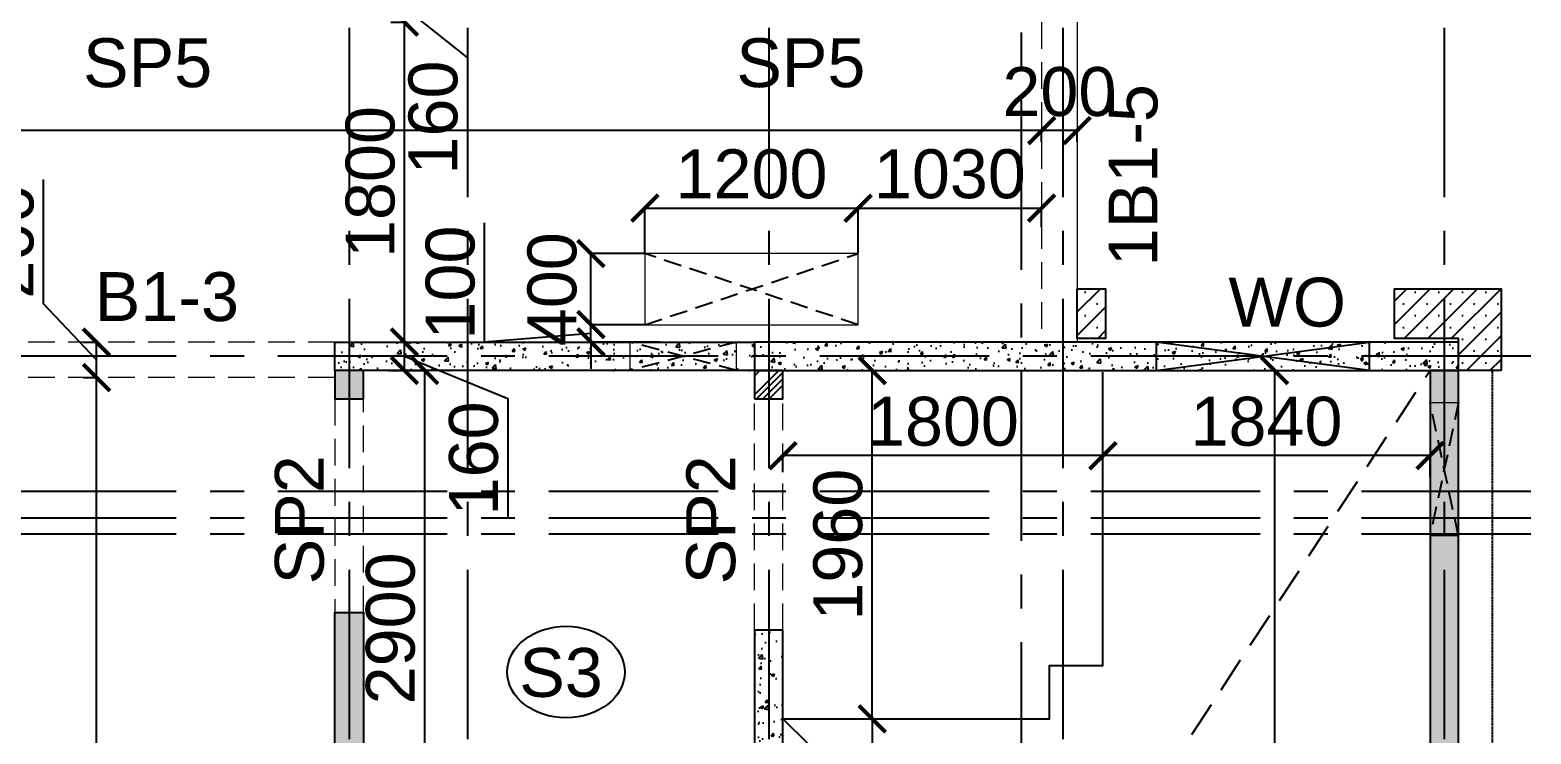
# Model space of a CAD drawing. Header units: inches. Extents: x 278200 to 407749, y -182622 to -96622.
# Drawn here: x 358539 to 366982, y -113909 to -109950 of the extents above; entities that cross this region are included whole.
import ezdxf

# ---------------------------------------------------------------- set-up
doc = ezdxf.new("R2010")
doc.units = ezdxf.units.IN
doc.header["$MEASUREMENT"] = 0
for name, pattern in [('CENTER', [50.8, 31.75, -6.35, 6.35, -6.35]), ('DASHED2', [9.525, 6.35, -3.175]), ('Hidden', [3, 2, -1])]:
    doc.linetypes.add(name, pattern=pattern)
for name, color, linetype in [('1', 8, 'Continuous'), ('160 R.C. WALL HAT', 8, 'Continuous'), ('160 R.C.WALL', 6, 'Continuous'), ('4', 4, 'Continuous'), ('AR-Column', 40, 'Continuous'), ('AR-Hidden', 251, 'DASHED2'), ('BEAM TEXT', 4, 'Continuous'), ('CUTOUT LINE', 2, 'Continuous'), ('DIM', 251, 'Continuous'), ('DOP IN SHEAR WALL', 5, 'Continuous'), ('GRID', 8, 'CENTER'), ('NON S.WALL HATCH', 8, 'Continuous'), ('NON STRUC R.C.WALL', 6, 'Continuous'), ('NON.STRUC.R.C.WALLS', 1, 'Continuous'), ('SECOND FLOOR BEAM', 6, 'Continuous'), ('SPANRAL BEAM', 3, 'Continuous'), ('SUNKEN', 8, 'Continuous'), ('TEXT-1', 3, 'Continuous')]:
    doc.layers.add(name, color=color, linetype=linetype)
for name, color, linetype, lineweight in [('BEAMS', 3, 'Continuous', 0), ('cutout', 2, 'Continuous', 5), ('SLAB CIR', 1, 'Continuous', 25), ('SLAB TXT', 3, 'Continuous', 0)]:
    doc.layers.add(name, color=color, linetype=linetype, lineweight=lineweight)
doc.styles.add('T200', font='sanss___.ttf', dxfattribs={"height": 275})
doc.styles.add('T300', font='sanss___.ttf', dxfattribs={"height": 350})
doc.dimstyles.new('T 200', dxfattribs={"dimtxt": 275, "dimasz": 150, "dimexe": 1, "dimexo": 0, "dimgap": 50, "dimtad": 1, "dimdec": 0, "dimrnd": 5, "dimdsep": 46, "dimtxsty": 'T200', "dimblk": 'ARCHTICK', "dimcen": 2.5, "dimdle": 1, "dimclrd": 5, "dimclre": 253, "dimclrt": 1, "dimadec": 0, "dimazin": 0, "dimtfac": 1, "dimtdec": 0, "dimtmove": 2, "dimatfit": 3, "dimfxl": 0, "dimarcsym": 0})
pattern_1 = [(50, (2464819.82, 125850.9), (179.315046, -15.688034), [18.75, -206.25]), (355, (2464819.82, 125850.9), (-34.687833, 188.048033), [15, -165]), (100.451444, (2464834.76, 125849.6), (144.627212, 172.359998), [15.935048, -175.285528]), (46.1842, (2464819.82, 125900.9), (266.810333, -41.37982), [28.125, -309.375]), (96.635635, (2464842.05, 125897.46), (233.665486, 243.52965), [23.902586, -262.92844]), (351.184164, (2464819.82, 125900.9), (233.665486, 243.52965), [22.5, -247.5]), (21, (2464844.82, 125888.4), (149.226763, -100.654723), [18.75, -206.25]), (326, (2464844.82, 125888.4), (60.828833, 181.287511), [15, -165]), (71.451445, (2464857.25, 125880.02), (210.055594, 80.632788), [15.935047, -175.285528]), (37.5, (2464819.816, 125850.906), (3.0399638, 83.2234635), [0, -163, 0, -167.5, 0, -165.625]), (7.5, (2464819.82, 125850.91), (65.7673844, 98.602928), [0, -95.5, 0, -159.25, 0, -63.125]), (327.5, (2464764.066, 125850.906), (133.455609, -5.638718), [0, -62.5, 0, -195, 0, -258.75]), (317.5, (2464739.07, 125850.91), (145.7965423, 25.0262456), [0, -81.25, 0, -129.5, 0, -183.75])]
pattern_2 = [(45, (-132245.64, 75915.45), (-66.29126, 66.29126), []), (45, (-132179.35, 75915.45), (-66.29126, 66.29126), [0, -93.75])]

# ---------------------------------------------------------------- blocks, each defined once
blk = doc.blocks.new('_ARCHTICK')
at = {"color": 0, "linetype": 'ByBlock', "const_width": 0.15}
blk.add_lwpolyline([(-0.5, -0.5), (0.5, 0.5)], dxfattribs=at)
blk = doc.blocks.new('*D354')
at = {"layer": 'Defpoints', "color": 0}
for p in [(360669.6, -111864.9, 14.7), (360759.2, -111864.9), (360644.2, -114764.9, 14.7)]:
    blk.add_point(p, dxfattribs=at)
at = {"layer": 'DIM', "color": 253, "lineweight": -2}
for p, q in [((360669.6, -111864.9), (360760.2, -111864.9)), ((360644.2, -114764.9), (360760.2, -114764.9))]:
    blk.add_line(p, q, dxfattribs=at)
at = {"layer": 'DIM', "color": 5, "lineweight": -2}
blk.add_line((360759.2, -114765.9), (360759.2, -111863.9), dxfattribs=at)
at = {"layer": 'DIM', "color": 5, "lineweight": -2, "xscale": 150, "yscale": 150, "zscale": 150}
for p, rotation in [((360759.2, -111864.9), 90), ((360759.2, -114764.9), 270)]:
    blk.add_blockref('_ARCHTICK', p, dxfattribs=dict(at, rotation=rotation))
at = {"layer": 'DIM', "color": 1, "insert": (360567.5, -113314.9), "char_height": 275, "attachment_point": 5, "rotation": 90, "style": 'T200'}
blk.add_mtext('2900', dxfattribs=at)
blk = doc.blocks.new('*D355')
at = {"layer": 'Defpoints', "color": 0}
for p in [(360589.4, -111704.9, 14.7), (360645.3, -111704.9), (360555.7, -111864.9, 14.7)]:
    blk.add_point(p, dxfattribs=at)
at = {"layer": 'DIM', "color": 253, "lineweight": -2}
for p, q in [((360589.4, -111704.9), (360646.3, -111704.9)), ((360555.7, -111864.9), (360646.3, -111864.9))]:
    blk.add_line(p, q, dxfattribs=at)
at = {"layer": 'DIM', "color": 5, "lineweight": -2}
for p, q in [((360645.3, -111865.9), (360645.3, -111703.9)), ((360645.3, -111784.9), (361227.2, -112023.1)), ((361227.2, -112023.1), (361227.2, -112695.4))]:
    blk.add_line(p, q, dxfattribs=at)
at = {"layer": 'DIM', "color": 5, "lineweight": -2, "xscale": 150, "yscale": 150, "zscale": 150}
for p, rotation in [((360645.3, -111704.9), 90), ((360645.3, -111864.9), 270)]:
    blk.add_blockref('_ARCHTICK', p, dxfattribs=dict(at, rotation=rotation))
at = {"layer": 'DIM', "color": 1, "insert": (361035.3, -112359.2), "char_height": 275, "attachment_point": 5, "rotation": 90, "style": 'T200'}
blk.add_mtext('160', dxfattribs=at)
blk = doc.blocks.new('*D356')
at = {"layer": 'Defpoints', "color": 0}
for p in [(360568.6, -109904.9, 14.7), (360645.3, -109904.9), (360589.4, -111704.9, 14.7)]:
    blk.add_point(p, dxfattribs=at)
at = {"layer": 'DIM', "color": 253, "lineweight": -2}
for p, q in [((360568.6, -109904.9), (360646.3, -109904.9)), ((360589.4, -111704.9), (360646.3, -111704.9))]:
    blk.add_line(p, q, dxfattribs=at)
at = {"layer": 'DIM', "color": 5, "lineweight": -2}
blk.add_line((360645.3, -111705.9), (360645.3, -109903.9), dxfattribs=at)
at = {"layer": 'DIM', "color": 5, "lineweight": -2, "xscale": 150, "yscale": 150, "zscale": 150}
for p, rotation in [((360645.3, -109904.9), 90), ((360645.3, -111704.9), 270)]:
    blk.add_blockref('_ARCHTICK', p, dxfattribs=dict(at, rotation=rotation))
at = {"layer": 'DIM', "color": 1, "insert": (360453.7, -110804.9), "char_height": 275, "attachment_point": 5, "rotation": 90, "style": 'T200'}
blk.add_mtext('1800', dxfattribs=at)
blk = doc.blocks.new('*D357')
at = {"layer": 'Defpoints', "color": 0}
for p in [(360576.5, -109744.9, 14.7), (360645.3, -109744.9), (360568.6, -109904.9, 14.7)]:
    blk.add_point(p, dxfattribs=at)
at = {"layer": 'DIM', "color": 253, "lineweight": -2}
for p, q in [((360576.5, -109744.9), (360646.3, -109744.9)), ((360568.6, -109904.9), (360646.3, -109904.9))]:
    blk.add_line(p, q, dxfattribs=at)
at = {"layer": 'DIM', "color": 5, "lineweight": -2}
for p, q in [((360645.3, -109905.9), (360645.3, -109743.9)), ((360645.3, -109824.9), (360999.3, -110105.9)), ((360999.3, -110105.9), (360999.3, -110778.2))]:
    blk.add_line(p, q, dxfattribs=at)
at = {"layer": 'DIM', "color": 5, "lineweight": -2, "xscale": 150, "yscale": 150, "zscale": 150}
for p, rotation in [((360645.3, -109744.9), 90), ((360645.3, -109904.9), 270)]:
    blk.add_blockref('_ARCHTICK', p, dxfattribs=dict(at, rotation=rotation))
at = {"layer": 'DIM', "color": 1, "insert": (360807.4, -110442), "char_height": 275, "attachment_point": 5, "rotation": 90, "style": 'T200'}
blk.add_mtext('160', dxfattribs=at)
blk = doc.blocks.new('*D363')
at = {"layer": 'Defpoints', "color": 0}
for p in [(358838.4, -111904.9, 29.5), (358913, -111904.9), (358753.1, -126413.5, 14.7)]:
    blk.add_point(p, dxfattribs=at)
at = {"layer": 'DIM', "color": 253, "lineweight": -2}
for p, q in [((358838.4, -111904.9), (358914, -111904.9)), ((358753.1, -126413.5), (358914, -126413.5))]:
    blk.add_line(p, q, dxfattribs=at)
at = {"layer": 'DIM', "color": 5, "lineweight": -2}
blk.add_line((358913, -126414.5), (358913, -111903.9), dxfattribs=at)
at = {"layer": 'DIM', "color": 5, "lineweight": -2, "xscale": 150, "yscale": 150, "zscale": 150}
for p, rotation in [((358913, -111904.9), 90), ((358913, -126413.5), 270)]:
    blk.add_blockref('_ARCHTICK', p, dxfattribs=dict(at, rotation=rotation))
at = {"layer": 'DIM', "color": 1, "insert": (358721.4, -119159.2), "char_height": 275, "attachment_point": 5, "rotation": 90, "style": 'T200'}
blk.add_mtext('14510', dxfattribs=at)
blk = doc.blocks.new('*D364')
at = {"layer": 'Defpoints', "color": 0}
for p in [(358838.4, -111704.9, 29.5), (358913, -111704.9), (358838.4, -111904.9, 29.5)]:
    blk.add_point(p, dxfattribs=at)
at = {"layer": 'DIM', "color": 5, "lineweight": -2}
for p, q in [((358614.6, -111489.5), (358614.6, -110791.2)), ((358913, -111804.9), (358614.6, -111489.5)), ((358913, -111905.9), (358913, -111703.9))]:
    blk.add_line(p, q, dxfattribs=at)
at = {"layer": 'DIM', "color": 253, "lineweight": -2}
for p, q in [((358838.4, -111704.9), (358914, -111704.9)), ((358838.4, -111904.9), (358914, -111904.9))]:
    blk.add_line(p, q, dxfattribs=at)
at = {"layer": 'DIM', "color": 5, "lineweight": -2, "xscale": 150, "yscale": 150, "zscale": 150}
for p, rotation in [((358913, -111704.9), 90), ((358913, -111904.9), 270)]:
    blk.add_blockref('_ARCHTICK', p, dxfattribs=dict(at, rotation=rotation))
at = {"layer": 'DIM', "color": 1, "insert": (358423, -111140.3), "char_height": 275, "attachment_point": 5, "rotation": 90, "style": 'T200'}
blk.add_mtext('200', dxfattribs=at)
blk = doc.blocks.new('*D375')
at = {"layer": 'Defpoints', "color": 0}
for p in [(365474.3, -111864.9, 14.7), (365540.4, -111864.9), (365437.9, -117424.9, 14.7)]:
    blk.add_point(p, dxfattribs=at)
at = {"layer": 'DIM', "color": 253, "lineweight": -2}
for p, q in [((365474.3, -111864.9), (365541.4, -111864.9)), ((365437.9, -117424.9), (365541.4, -117424.9))]:
    blk.add_line(p, q, dxfattribs=at)
at = {"layer": 'DIM', "color": 5, "lineweight": -2}
blk.add_line((365540.4, -117425.9), (365540.4, -111863.9), dxfattribs=at)
at = {"layer": 'DIM', "color": 5, "lineweight": -2, "xscale": 150, "yscale": 150, "zscale": 150}
for p, rotation in [((365540.4, -111864.9), 90), ((365540.4, -117424.9), 270)]:
    blk.add_blockref('_ARCHTICK', p, dxfattribs=dict(at, rotation=rotation))
at = {"layer": 'DIM', "color": 1, "insert": (365348.6, -114644.9), "char_height": 275, "attachment_point": 5, "rotation": 90, "style": 'T200'}
blk.add_mtext('5560', dxfattribs=at)
blk = doc.blocks.new('*D425')
at = {"layer": 'Defpoints', "color": 0}
for p in [(363171.5, -111864.9, 14.7), (363276.3, -111864.9), (363171.5, -113824, 14.7)]:
    blk.add_point(p, dxfattribs=at)
at = {"layer": 'DIM', "color": 253, "lineweight": -2}
for p, q in [((363171.5, -111864.9), (363277.3, -111864.9)), ((363171.5, -113824), (363277.3, -113824))]:
    blk.add_line(p, q, dxfattribs=at)
at = {"layer": 'DIM', "color": 5, "lineweight": -2}
blk.add_line((363276.3, -113825), (363276.3, -111863.9), dxfattribs=at)
at = {"layer": 'DIM', "color": 5, "lineweight": -2, "xscale": 150, "yscale": 150, "zscale": 150}
for p, rotation in [((363276.3, -111864.9), 90), ((363276.3, -113824), 270)]:
    blk.add_blockref('_ARCHTICK', p, dxfattribs=dict(at, rotation=rotation))
at = {"layer": 'DIM', "color": 1, "insert": (363084.5, -112844.5), "char_height": 275, "attachment_point": 5, "rotation": 90, "style": 'T200'}
blk.add_mtext('1960', dxfattribs=at)
blk = doc.blocks.new('*D426')
at = {"layer": 'Defpoints', "color": 0}
for p in [(363171.5, -113824, 14.7), (363043.5, -117424.9, 14.7), (363276.3, -117424.9)]:
    blk.add_point(p, dxfattribs=at)
at = {"layer": 'DIM', "color": 253, "lineweight": -2}
for p, q in [((363171.5, -113824), (363277.3, -113824)), ((363043.5, -117424.9), (363277.3, -117424.9))]:
    blk.add_line(p, q, dxfattribs=at)
at = {"layer": 'DIM', "color": 5, "lineweight": -2}
blk.add_line((363276.3, -113823), (363276.3, -117425.9), dxfattribs=at)
at = {"layer": 'DIM', "color": 5, "lineweight": -2, "xscale": 150, "yscale": 150, "zscale": 150}
for p, rotation in [((363276.3, -113824), 90), ((363276.3, -117424.9), 270)]:
    blk.add_blockref('_ARCHTICK', p, dxfattribs=dict(at, rotation=rotation))
at = {"layer": 'DIM', "color": 1, "insert": (363084.5, -115624.5), "char_height": 275, "attachment_point": 5, "rotation": 90, "style": 'T200'}
blk.add_mtext('3600', dxfattribs=at)
blk = doc.blocks.new('*D427')
at = {"layer": 'Defpoints', "color": 0}
for p in [(364574.3, -112343.5), (364574.3, -112464.9, 14.7), (366414.3, -112464.9, 14.7)]:
    blk.add_point(p, dxfattribs=at)
at = {"layer": 'DIM', "color": 5, "lineweight": -2}
blk.add_line((366415.3, -112343.5), (364573.3, -112343.5), dxfattribs=at)
at = {"layer": 'DIM', "color": 253, "lineweight": -2}
for p, q in [((364574.3, -112464.9), (364574.3, -112342.5)), ((366414.3, -112464.9), (366414.3, -112342.5))]:
    blk.add_line(p, q, dxfattribs=at)
at = {"layer": 'DIM', "color": 5, "lineweight": -2, "xscale": 150, "yscale": 150, "zscale": 150, "rotation": 180}
blk.add_blockref('_ARCHTICK', (364574.3, -112343.5), dxfattribs=at)
at = {"layer": 'DIM', "color": 5, "lineweight": -2, "xscale": 150, "yscale": 150, "zscale": 150}
blk.add_blockref('_ARCHTICK', (366414.3, -112343.5), dxfattribs=at)
at = {"layer": 'DIM', "color": 1, "insert": (365494.3, -112151.9), "char_height": 275, "attachment_point": 5, "style": 'T200'}
blk.add_mtext('1840', dxfattribs=at)
blk = doc.blocks.new('*D428')
at = {"layer": 'Defpoints', "color": 0}
for p in [(362774.3, -112343.5), (362774.3, -112437.1, 14.7), (364574.3, -112464.9, 14.7)]:
    blk.add_point(p, dxfattribs=at)
at = {"layer": 'DIM', "color": 5, "lineweight": -2}
blk.add_line((364575.3, -112343.5), (362773.3, -112343.5), dxfattribs=at)
at = {"layer": 'DIM', "color": 253, "lineweight": -2}
for p, q in [((362774.3, -112437.1), (362774.3, -112342.5)), ((364574.3, -112464.9), (364574.3, -112342.5))]:
    blk.add_line(p, q, dxfattribs=at)
at = {"layer": 'DIM', "color": 5, "lineweight": -2, "xscale": 150, "yscale": 150, "zscale": 150, "rotation": 180}
blk.add_blockref('_ARCHTICK', (362774.3, -112343.5), dxfattribs=at)
at = {"layer": 'DIM', "color": 5, "lineweight": -2, "xscale": 150, "yscale": 150, "zscale": 150}
blk.add_blockref('_ARCHTICK', (364574.3, -112343.5), dxfattribs=at)
at = {"layer": 'DIM', "color": 1, "insert": (363674.3, -112151.9), "char_height": 275, "attachment_point": 5, "style": 'T200'}
blk.add_mtext('1800', dxfattribs=at)
blk = doc.blocks.new('*D429')
at = {"layer": 'Defpoints', "color": 0}
for p in [(364229.3, -110515.5), (364229.3, -110578, 14.7), (364429.3, -110578, 14.7)]:
    blk.add_point(p, dxfattribs=at)
at = {"layer": 'DIM', "color": 5, "lineweight": -2}
blk.add_line((364430.3, -110515.5), (364228.3, -110515.5), dxfattribs=at)
at = {"layer": 'DIM', "color": 253, "lineweight": -2}
for p, q in [((364229.3, -110578), (364229.3, -110514.5)), ((364429.3, -110578), (364429.3, -110514.5))]:
    blk.add_line(p, q, dxfattribs=at)
at = {"layer": 'DIM', "color": 5, "lineweight": -2, "xscale": 150, "yscale": 150, "zscale": 150, "rotation": 180}
blk.add_blockref('_ARCHTICK', (364229.3, -110515.5), dxfattribs=at)
at = {"layer": 'DIM', "color": 5, "lineweight": -2, "xscale": 150, "yscale": 150, "zscale": 150}
blk.add_blockref('_ARCHTICK', (364429.3, -110515.5), dxfattribs=at)
at = {"layer": 'DIM', "color": 1, "insert": (364329.3, -110297.8), "char_height": 275, "attachment_point": 5, "style": 'T200'}
blk.add_mtext('200', dxfattribs=at)
blk = doc.blocks.new('*D430')
at = {"layer": 'Defpoints', "color": 0}
for p in [(331902.3, -110515.5), (331902.3, -110515.6, 14.7), (364229.3, -110578, 14.7)]:
    blk.add_point(p, dxfattribs=at)
at = {"layer": 'DIM', "color": 5, "lineweight": -2}
blk.add_line((364230.3, -110515.5), (331901.3, -110515.5), dxfattribs=at)
at = {"layer": 'DIM', "color": 253, "lineweight": -2}
for p, q in [((331902.3, -110515.6), (331902.3, -110514.5)), ((364229.3, -110578), (364229.3, -110514.5))]:
    blk.add_line(p, q, dxfattribs=at)
at = {"layer": 'DIM', "color": 5, "lineweight": -2, "xscale": 150, "yscale": 150, "zscale": 150, "rotation": 180}
blk.add_blockref('_ARCHTICK', (331902.3, -110515.5), dxfattribs=at)
at = {"layer": 'DIM', "color": 5, "lineweight": -2, "xscale": 150, "yscale": 150, "zscale": 150}
blk.add_blockref('_ARCHTICK', (364229.3, -110515.5), dxfattribs=at)
at = {"layer": 'DIM', "color": 1, "insert": (348065.8, -110323.7), "char_height": 275, "attachment_point": 5, "style": 'T200'}
blk.add_mtext('32325', dxfattribs=at)
blk = doc.blocks.new('A$C02A55DAE')
at = {"layer": 'NON S.WALL HATCH'}
h = blk.add_hatch(dxfattribs=at)
h.set_pattern_fill('SACNCR', color=256, scale=1000)
h.set_pattern_definition(pattern_2)
h.paths.add_polyline_path([(79328.6, -5740), (79168.6, -5740), (79168.6, -5760), (79168.6, -5460), (79328.6, -5460)])
h = blk.add_hatch(dxfattribs=at)
h.set_pattern_fill('SACNCR', color=256, scale=1000)
h.set_pattern_definition(pattern_2)
h.paths.add_polyline_path([(81553.6, -11480), (81313.6, -11480), (81313.6, -11680), (80953.6, -11680), (80953.6, -11940), (81553.6, -11940)])
h.paths.add_polyline_path([(81553.6, -5920), (81313.6, -5920), (81313.6, -5740), (80953.6, -5740), (80953.6, -5460), (81553.6, -5460)])
h.paths.add_polyline_path([(81313.6, -8930), (81313.6, -8470), (81553.6, -8470), (81553.6, -8930)])
at = {"layer": 'AR-Column', "color": 4, "elevation": -29.5}
blk.add_lwpolyline([(79168.6, -5460), (79328.6, -5460), (79328.6, -5740), (79168.6, -5740), (79168.6, -5740), (79168.6, -5460)], dxfattribs=at)
blk.add_lwpolyline([(81553.6, -5920), (81313.6, -5920), (81313.6, -5740), (80953.6, -5740), (80953.6, -5460), (81553.6, -5460)], close=True, dxfattribs=at)
at = {"layer": 'AR-Hidden', "ltscale": 0.009}
blk.add_line((81503.6, -5920, -29.5), (81503.6, -8470, -29.5), dxfattribs=at)
blk = doc.blocks.new('*D858')
at = {"layer": 'Defpoints', "color": 0}
for p in [(363197.3, -110952.1), (361997.8, -111207.5, 0), (363197.3, -111207.5, 0)]:
    blk.add_point(p, dxfattribs=at)
at = {"layer": 'DIM', "color": 5, "lineweight": -2}
blk.add_line((361996.8, -110952.1), (363198.3, -110952.1), dxfattribs=at)
at = {"layer": 'DIM', "color": 253, "lineweight": -2}
for p, q in [((361997.8, -111207.5), (361997.8, -110951.1)), ((363197.3, -111207.5), (363197.3, -110951.1))]:
    blk.add_line(p, q, dxfattribs=at)
at = {"layer": 'DIM', "color": 5, "lineweight": -2, "xscale": 150, "yscale": 150, "zscale": 150, "rotation": 180}
blk.add_blockref('_ARCHTICK', (361997.8, -110952.1), dxfattribs=at)
at = {"layer": 'DIM', "color": 5, "lineweight": -2, "xscale": 150, "yscale": 150, "zscale": 150}
blk.add_blockref('_ARCHTICK', (363197.3, -110952.1), dxfattribs=at)
at = {"layer": 'DIM', "color": 1, "insert": (362597.5, -110760.5), "char_height": 275, "attachment_point": 5, "style": 'T200'}
blk.add_mtext('1200', dxfattribs=at)
blk = doc.blocks.new('*D859')
at = {"layer": 'Defpoints', "color": 0}
for p in [(364229.3, -110952.1), (364229.3, -111059.2, 14.7), (363197.3, -111207.5, 0)]:
    blk.add_point(p, dxfattribs=at)
at = {"layer": 'DIM', "color": 5, "lineweight": -2}
blk.add_line((363196.3, -110952.1), (364230.3, -110952.1), dxfattribs=at)
at = {"layer": 'DIM', "color": 253, "lineweight": -2}
for p, q in [((363197.3, -111207.5), (363197.3, -110951.1)), ((364229.3, -111059.2), (364229.3, -110951.1))]:
    blk.add_line(p, q, dxfattribs=at)
at = {"layer": 'DIM', "color": 5, "lineweight": -2, "xscale": 150, "yscale": 150, "zscale": 150, "rotation": 180}
blk.add_blockref('_ARCHTICK', (363197.3, -110952.1), dxfattribs=at)
at = {"layer": 'DIM', "color": 5, "lineweight": -2, "xscale": 150, "yscale": 150, "zscale": 150}
blk.add_blockref('_ARCHTICK', (364229.3, -110952.1), dxfattribs=at)
at = {"layer": 'DIM', "color": 1, "insert": (363713.3, -110760.3), "char_height": 275, "attachment_point": 5, "style": 'T200'}
blk.add_mtext('1030', dxfattribs=at)
blk = doc.blocks.new('*D860')
at = {"layer": 'Defpoints', "color": 0}
for p in [(361694.2, -111607.4), (361997.8, -111607.4, 0), (362079.1, -111704.9, 14.7)]:
    blk.add_point(p, dxfattribs=at)
at = {"layer": 'DIM', "color": 5, "lineweight": -2}
for p, q in [((361095.5, -111706.2), (361095.5, -111033.9)), ((361694.2, -111607.4), (361694.2, -111457.4)), ((361694.2, -111704.9), (361694.2, -111607.4)), ((361694.2, -111704.9), (361694.2, -111607.4)), ((361694.2, -111656.2), (361095.5, -111706.2)), ((361694.2, -111704.9), (361694.2, -111854.9))]:
    blk.add_line(p, q, dxfattribs=at)
at = {"layer": 'DIM', "color": 253, "lineweight": -2}
for p, q in [((361997.8, -111607.4), (361693.2, -111607.4)), ((362079.1, -111704.9), (361693.2, -111704.9))]:
    blk.add_line(p, q, dxfattribs=at)
at = {"layer": 'DIM', "color": 5, "lineweight": -2, "xscale": 150, "yscale": 150, "zscale": 150}
for p, rotation in [((361694.2, -111607.4), 270), ((361694.2, -111704.9), 90)]:
    blk.add_blockref('_ARCHTICK', p, dxfattribs=dict(at, rotation=rotation))
at = {"layer": 'DIM', "color": 1, "insert": (360903.8, -111370), "char_height": 275, "attachment_point": 5, "rotation": 90, "style": 'T200'}
blk.add_mtext('100', dxfattribs=at)
blk = doc.blocks.new('*D861')
at = {"layer": 'Defpoints', "color": 0}
for p in [(361694.2, -111207.5), (361997.8, -111207.5), (361997.8, -111607.4, 0)]:
    blk.add_point(p, dxfattribs=at)
at = {"layer": 'DIM', "color": 253, "lineweight": -2}
for p, q in [((361997.8, -111207.5), (361693.2, -111207.5)), ((361997.8, -111607.4), (361693.2, -111607.4))]:
    blk.add_line(p, q, dxfattribs=at)
at = {"layer": 'DIM', "color": 5, "lineweight": -2}
blk.add_line((361694.2, -111608.4), (361694.2, -111206.5), dxfattribs=at)
at = {"layer": 'DIM', "color": 5, "lineweight": -2, "xscale": 150, "yscale": 150, "zscale": 150}
for p, rotation in [((361694.2, -111207.5), 90), ((361694.2, -111607.4), 270)]:
    blk.add_blockref('_ARCHTICK', p, dxfattribs=dict(at, rotation=rotation))
at = {"layer": 'DIM', "color": 1, "insert": (361476.6, -111407.5), "char_height": 275, "attachment_point": 5, "rotation": 90, "style": 'T200'}
blk.add_mtext('400', dxfattribs=at)

msp = doc.modelspace()

# ---------------------------------------------------------------- hatches: boundary and pattern name
at = {"layer": '160 R.C. WALL HAT'}
h = msp.add_hatch(dxfattribs=at)
h.set_pattern_fill('AR-CONC', color=256, scale=25)
h.set_pattern_definition(pattern_1)
h.paths.add_polyline_path([(360254.3, -111704.9), (362614.3, -111704.9), (362614.3, -111864.9), (360254.3, -111864.9)])
h = msp.add_hatch(dxfattribs=at)
h.set_pattern_fill('AR-CONC', color=256, scale=25)
h.set_pattern_definition(pattern_1)
h.paths.add_polyline_path([(362614.3, -111704.9), (366574.3, -111704.9), (366574.3, -111864.9), (362614.3, -111864.9)])
h = msp.add_hatch(dxfattribs=at)
h.set_pattern_fill('AR-CONC', color=256, scale=25)
h.set_pattern_definition(pattern_1)
h.paths.add_polyline_path([(360414.3, -113224.9), (360254.3, -113224.9), (360254.3, -117424.9), (360414.3, -117424.9)])
h.paths.add_polyline_path([(360254.3, -112024.9), (360414.3, -112024.9), (360414.3, -111864.9), (360254.3, -111864.9)])
h = msp.add_hatch(dxfattribs=at)
h.set_pattern_fill('AR-CONC', color=256, scale=25)
h.set_pattern_definition(pattern_1)
h.paths.add_polyline_path([(366414.3, -111864.9), (366574.3, -111864.9), (366574.3, -117584.9), (366414.3, -117584.9)])
h = msp.add_hatch(dxfattribs=at)
h.set_pattern_fill('AR-CONC', color=256, scale=25)
h.set_pattern_definition(pattern_1)
h.paths.add_polyline_path([(362774.3, -113324.9), (362774.3, -117424.9), (362614.3, -117424.9), (362614.3, -113324.9)])
at = {"layer": 'NON STRUC R.C.WALL'}
h = msp.add_hatch(dxfattribs=at)
h.set_pattern_fill('ANSI34', color=1, scale=200)
h.set_pattern_definition([(45, (2318048.67, 123890.9), (-106.066017, 106.066017), []), (45, (2318084.02, 123890.9), (-106.066017, 106.066017), []), (45, (2318119.38, 123890.9), (-106.066017, 106.066017), []), (45, (2318154.73, 123890.9), (-106.066017, 106.066017), [])])
h.paths.add_polyline_path([(362614.3, -111864.9), (362774.3, -111864.9), (362774.3, -112024.9), (362614.3, -112024.9)])
at = {"layer": 'SUNKEN'}
h = msp.add_hatch(dxfattribs=at)
h.set_pattern_fill('ANSI33', color=256, scale=2000)
h.set_pattern_definition([(45, (2645780.65, -256330.56), (-353.55339, 353.55339), []), (45, (2646134.2, -256330.56), (-353.55339, 353.55339), [250, -125])])
h.paths.add_polyline_path([(354469.3, -111864.9), (355069.3, -111864.9), (358294.3, -111864.9), (358294.3, -116424.9), (358294.3, -117424.9), (354469.3, -117424.9)])
edge = h.paths.add_edge_path(flags=16)
edge.add_ellipse((356470.1, -114444.4), major_axis=(-331, 0), ratio=0.77685, start_angle=0, end_angle=360)
h.paths.add_polyline_path([(356740.3, -114664.3), (356135.2, -114664.3), (356135.2, -114233.1), (356740.3, -114233.1)], flags=24)
h.paths.add_polyline_path([(358557.5, -117359.7), (358557.5, -116425.5), (358970, -116425.5), (358970, -117359.7)], flags=9)

# ---------------------------------------------------------------- linework, layer by layer
at = {"layer": '1', "linetype": 'Hidden', "ltscale": 100}
for p, q in [((362774.3, -117424.9, 14.7), (366414.3, -111864.9, 14.7)), ((362774.3, -113824, 14.7), (366414.3, -117424.9, 14.7))]:
    msp.add_line(p, q, dxfattribs=at)
at = {"layer": '160 R.C.WALL', "elevation": 14.7}
for points in [[(360254.3, -111704.9), (362614.3, -111704.9), (362614.3, -111864.9), (360254.3, -111864.9)], [(366574.3, -111704.9), (362614.3, -111704.9), (362614.3, -111864.9), (366574.3, -111864.9)], [(360254.3, -112024.9), (360414.3, -112024.9), (360414.3, -111864.9), (360254.3, -111864.9)], [(366414.3, -117584.9), (366574.3, -117584.9), (366574.3, -111864.9), (366414.3, -111864.9)], [(360414.3, -117424.9), (360254.3, -117424.9), (360254.3, -113224.9), (360414.3, -113224.9)], [(362614.3, -117424.9), (362774.3, -117424.9), (362774.3, -113324.9), (362614.3, -113324.9)]]:
    msp.add_lwpolyline(points, close=True, dxfattribs=at)
at = {"layer": '4', "elevation": 14.7}
msp.add_lwpolyline([(362774.3, -113824), (364274.3, -113824), (364274.3, -113524), (364574.3, -113524), (364574.3, -111874.4)], dxfattribs=at)
at = {"layer": 'BEAMS', "linetype": 'Hidden', "ltscale": 75}
for p, q in [((364229.3, -109904.9, 14.7), (364229.3, -111704.9, 14.7)), ((360254.3, -111704.9, 29.5), (358454.3, -111704.9, 29.5)), ((362614.3, -113324.9, 14.7), (362614.3, -111864.9, 14.7)), ((362774.3, -113324.9, 14.7), (362774.3, -111864.9, 14.7)), ((360254.3, -111904.9, 29.5), (358454.3, -111904.9, 29.5))]:
    msp.add_line(p, q, dxfattribs=at)
at = {"layer": 'BEAMS', "color": 4, "linetype": 'Continuous', "ltscale": 0.01}
msp.add_line((364429.3, -109904.9, 14.7), (364429.3, -111704.9, 14.7), dxfattribs=at)
at = {"layer": 'BEAMS', "linetype": 'Hidden', "ltscale": 75, "elevation": 14.7}
msp.add_lwpolyline([(360254.3, -113224.9), (360414.3, -113224.9), (360414.3, -112024.9), (360254.3, -112024.9)], close=True, dxfattribs=at)
at = {"layer": 'cutout', "color": 4, "elevation": 0}
msp.add_lwpolyline([(361997.8, -111607.4), (363197.3, -111607.4), (363197.3, -111207.5), (361997.8, -111207.5)], close=True, dxfattribs=at)
at = {"layer": 'cutout'}
for points, elevation in [([(361912.6, -111864.9), (362512.4, -111864.9), (362512.4, -111704.9), (361912.6, -111704.9)], 0), ([(366574.3, -112795.3), (366414.3, -112795.3), (366414.3, -112045.3), (366574.3, -112045.3)], -14.7)]:
    msp.add_lwpolyline(points, close=True, dxfattribs=dict(at, elevation=elevation))
at = {"layer": 'CUTOUT LINE', "linetype": 'Hidden', "ltscale": 50}
for p, q in [((361997.8, -111607.4, 0), (363197.3, -111207.5, 0)), ((363197.3, -111607.4, 0), (361997.8, -111207.5, 0)), ((362512.4, -111864.9, 0), (361912.6, -111704.9, 0)), ((362512.4, -111704.9, 0), (361912.6, -111864.9, 0)), ((366574.3, -112795.3, -14.7), (366414.3, -112045.3, -14.7)), ((366574.3, -112045.3, -14.7), (366414.3, -112795.3, -14.7))]:
    msp.add_line(p, q, dxfattribs=at)
at = {"layer": 'DOP IN SHEAR WALL'}
for p, q in [((366074.3, -111864.9, 14.7), (364874.3, -111704.9, 14.7)), ((364874.3, -111864.9, 14.7), (366074.3, -111704.9, 14.7))]:
    msp.add_line(p, q, dxfattribs=at)
at = {"layer": 'DOP IN SHEAR WALL', "elevation": 14.7}
msp.add_lwpolyline([(366074.3, -111704.9), (364874.3, -111704.9), (364874.3, -111864.9), (366074.3, -111864.9)], close=True, dxfattribs=at)
at = {"layer": 'GRID', "ltscale": 30}
for p, q in [((360334.3, -99268.8, 14.7), (360334.3, -130305.3, 14.7)), ((360999.3, -99268.8, 14.7), (360999.3, -130305.3, 14.7)), ((362694.3, -99268.8, 14.7), (362694.3, -130305.3, 14.7)), ((364349.3, -99268.8, 14.7), (364349.3, -130305.3, 14.7)), ((366494.3, -99268.8, 14.7), (366494.3, -130305.3, 14.7)), ((364114.3, -99677.2, 14.7), (364114.3, -130305.3, 14.7)), ((366982.1, -111784.9, 14.7), (281288.5, -111784.9, 14.7)), ((366982.1, -112544.9, 14.7), (281183, -112544.9, 14.7)), ((366982.1, -112694.5, 14.7), (280098.3, -112694.5, 14.7)), ((366982.1, -112784.9, 14.7), (281098.8, -112784.9, 14.7))]:
    msp.add_line(p, q, dxfattribs=at)
at = {"layer": 'NON.STRUC.R.C.WALLS', "elevation": 14.7}
msp.add_lwpolyline([(362614.3, -112024.9), (362774.3, -112024.9), (362774.3, -111864.9), (362614.3, -111864.9)], close=True, dxfattribs=at)
at = {"layer": 'SLAB CIR'}
msp.add_ellipse((361554, -113560.5), major_axis=(-331, 0), ratio=0.77685, dxfattribs=at)

# ---------------------------------------------------------------- block references
at = {"layer": 'DIM', "color": 1}
msp.add_blockref('A$C02A55DAE', (285260.7, -105944.9, 29.5), dxfattribs=at)

# ---------------------------------------------------------------- texts
at = {"layer": 'BEAM TEXT', "style": 'T300'}
msp.add_text('B1-3', height=275, dxfattribs=at).set_placement((358903.4, -111586.5))
at = {"layer": 'SECOND FLOOR BEAM', "style": 'T300'}
msp.add_text('1B1-5', height=275, rotation=90, dxfattribs=at).set_placement((364880.8, -111279.3))
at = {"layer": 'SLAB TXT', "style": 'T300'}
msp.add_text('S3', height=275, dxfattribs=at).set_placement((361291, -113700.2))
at = {"layer": 'SPANRAL BEAM', "style": 'T300'}
for p in [(358837.4, -110271.3), (362512.1, -110271.3)]:
    msp.add_text('SP5', height=275, dxfattribs=at).set_placement(p)
for p in [(360191.4, -113067.5), (362505.9, -113067.5)]:
    msp.add_text('SP2', height=275, rotation=90, dxfattribs=at).set_placement(p)
at = {"layer": 'TEXT-1', "style": 'T300'}
msp.add_text('WO', height=275, dxfattribs=at).set_placement((365280.2, -111617.6))

# ---------------------------------------------------------------- dimensions: what is measured, and where the dimension line sits
at = {"layer": 'DIM'}
for base, p1, p2, picture, middle in [((360645.3, -109744.9), (360568.6, -109904.9, 14.7), (360576.5, -109744.9, 14.7), '*D357', (360999.3, -110155.9)), ((358913, -111704.9), (358838.4, -111904.9, 29.5), (358838.4, -111704.9, 29.5), '*D364', (358614.6, -111439.5)), ((360645.3, -111704.9), (360555.7, -111864.9, 14.7), (360589.4, -111704.9, 14.7), '*D355', (361227.2, -112073.1))]:
    dim = msp.add_linear_dim(base=base, p1=p1, p2=p2, angle=90, dimstyle='T 200', override={"dimtmove": 1}, dxfattribs=at)
    dim.commit()
    dim.dimension.update_dxf_attribs({"geometry": picture, "text_midpoint": middle, "dimtype": 160})
for base, p1, p2, angle, picture, middle in [((360645.3, -109904.9), (360589.4, -111704.9, 14.7), (360568.6, -109904.9, 14.7), 90, '*D356', (360453.7, -110804.9)), ((331902.3, -110515.5), (364229.3, -110578, 14.7), (331902.3, -110515.6, 14.7), 180, '*D430', (348065.8, -110323.7)), ((364229.3, -110515.5), (364429.3, -110578, 14.7), (364229.3, -110578, 14.7), 180, '*D429', (364329.3, -110297.8)), ((360759.2, -111864.9), (360644.2, -114764.9, 14.7), (360669.6, -111864.9, 14.7), 90, '*D354', (360567.5, -113314.9)), ((363276.3, -111864.9), (363171.5, -113824, 14.7), (363171.5, -111864.9, 14.7), 90, '*D425', (363084.5, -112844.5)), ((365540.4, -111864.9), (365437.9, -117424.9, 14.7), (365474.3, -111864.9, 14.7), 90, '*D375', (365348.6, -114644.9)), ((358913, -111904.9), (358753.1, -126413.5, 14.7), (358838.4, -111904.9, 29.5), 90, '*D363', (358721.4, -119159.2)), ((362774.3, -112343.5), (364574.3, -112464.9, 14.7), (362774.3, -112437.1, 14.7), 180, '*D428', (363674.3, -112151.9)), ((364574.3, -112343.5), (366414.3, -112464.9, 14.7), (364574.3, -112464.9, 14.7), 180, '*D427', (365494.3, -112151.9)), ((363276.3, -117424.9), (363171.5, -113824, 14.7), (363043.5, -117424.9, 14.7), 90, '*D426', (363084.5, -115624.5))]:
    dim = msp.add_linear_dim(base=base, p1=p1, p2=p2, angle=angle, dimstyle='T 200', dxfattribs=at)
    dim.commit()
    dim.dimension.update_dxf_attribs({"geometry": picture, "text_midpoint": middle})
dim = msp.add_linear_dim(base=(363197.3186, -110952.1371), p1=(361997.753, -111207.5329, 0), p2=(363197.3186, -111207.5329, 0), dimstyle='T 200', dxfattribs=at)
dim.commit()
dim.dimension.update_dxf_attribs({"geometry": '*D858', "text_midpoint": (362597.5358, -110760.4875)})
at = {"layer": 'DIM', "color": 2}
dim = msp.add_linear_dim(base=(364229.3, -110952.1), p1=(363197.3, -111207.5, 0), p2=(364229.3, -111059.2, 14.7), dimstyle='T 200', dxfattribs=at)
dim.commit()
dim.dimension.update_dxf_attribs({"geometry": '*D859', "text_midpoint": (363713.3, -110760.3)})
dim = msp.add_linear_dim(base=(361694.2429, -111607.4013), p1=(362079.0711, -111704.9167, 14.741), p2=(361997.753, -111607.4013, 0), angle=90, dimstyle='T 200', override={"dimtmove": 1}, dxfattribs=at)
dim.commit()
dim.dimension.update_dxf_attribs({"geometry": '*D860', "text_midpoint": (361095.4722, -111656.159), "dimtype": 160})
dim = msp.add_linear_dim(base=(361694.2, -111207.5), p1=(361997.8, -111607.4, 0), p2=(361997.8, -111207.5), angle=90, dimstyle='T 200', dxfattribs=at)
dim.commit()
dim.dimension.update_dxf_attribs({"geometry": '*D861', "text_midpoint": (361476.6, -111407.5)})

doc.saveas('drawing.dxf')
